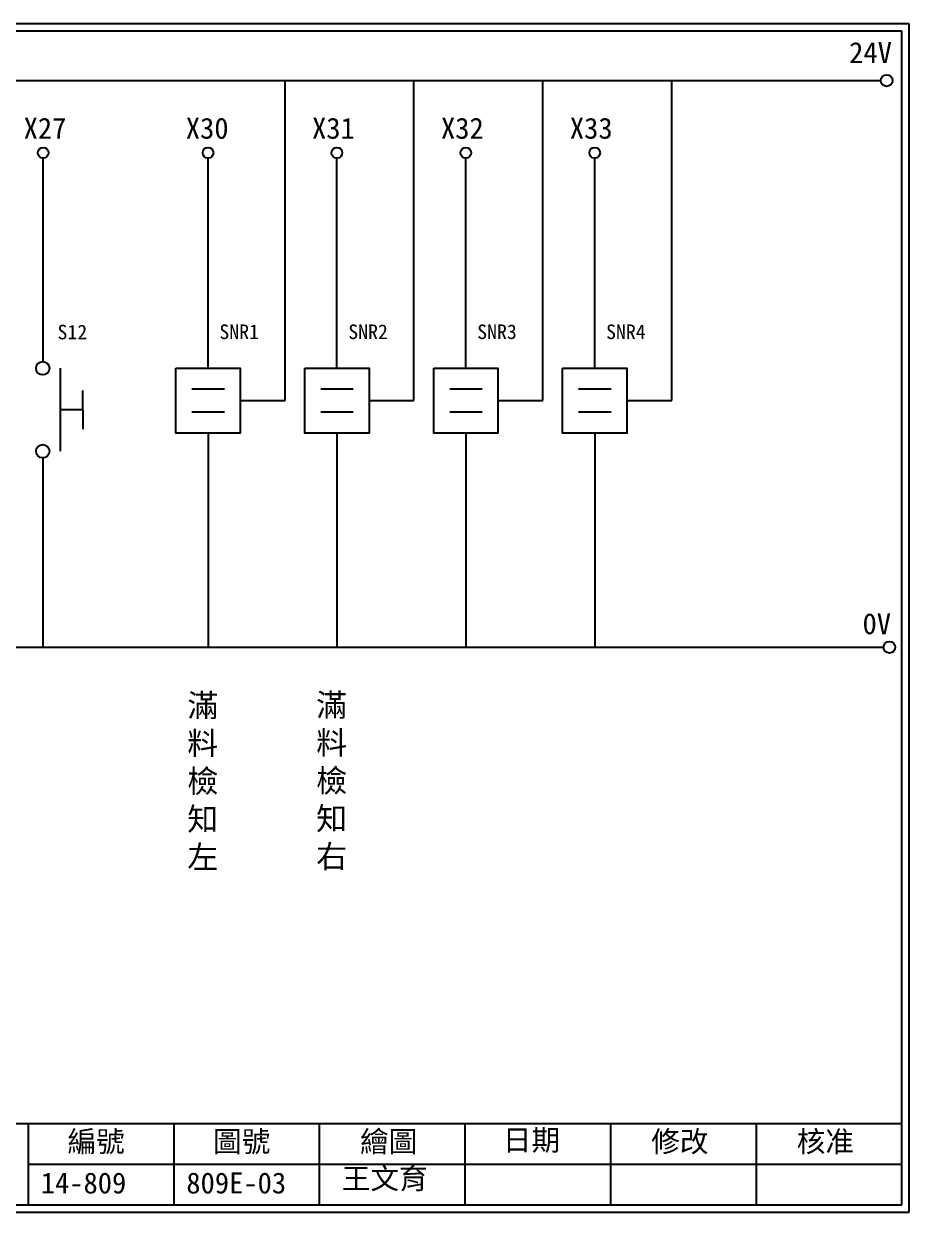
# Model space of a CAD drawing. Extents: x 325 to 612, y 3 to 207.
# Drawn here: x 460.3 to 612.3, y 3 to 207 of the extents above; entities that cross this region are included whole.
import ezdxf

# ---------------------------------------------------------------- set-up
doc = ezdxf.new("R2010")
doc.units = 0
doc.layers.get('0').update_dxf_attribs({"linetype": 'CONTINUOUS'})
doc.layers.add('圖框層', color=7, linetype='CONTINUOUS')
doc.layers.add('標尺寸層', color=3, linetype='CONTINUOUS')
doc.styles.add('CNS', font='romanc.shx', dxfattribs={"bigfont": 'chineset.shx'})
doc.styles.add('STSL', font='KAIU.TTF')

msp = doc.modelspace()

# ---------------------------------------------------------------- linework, layer by layer
for p, q in [((505.13, 142.31), (505.13, 197.22)), ((527.27, 142.31), (527.27, 197.22)), ((549.4, 142.31), (549.4, 197.22)), ((571.54, 142.31), (571.54, 197.22)), ((491.91, 147.89), (491.91, 183.91)), ((514.04, 147.89), (514.04, 183.91)), ((536.18, 147.89), (536.18, 183.91)), ((558.31, 147.89), (558.31, 183.91)), ((497.42, 142.31), (505.13, 142.31)), ((519.56, 142.31), (527.27, 142.31)), ((541.69, 142.31), (549.4, 142.31)), ((563.83, 142.31), (571.54, 142.31)), ((491.91, 136.73), (491.91, 99.96)), ((514.04, 136.73), (514.04, 99.96)), ((536.18, 136.73), (536.18, 99.96)), ((558.31, 136.73), (558.31, 99.96))]:
    msp.add_line(p, q)
at = {"color": 7}
for q in [(470.39, 144.03), (470.39, 137.41)]:
    msp.add_line((470.39, 140.72), q, dxfattribs=at)
for points in [[(486.4, 147.89), (497.42, 147.89), (497.42, 136.73), (486.4, 136.73)], [(508.53, 147.89), (519.56, 147.89), (519.56, 136.73), (508.53, 136.73)], [(530.66, 147.89), (541.69, 147.89), (541.69, 136.73), (530.66, 136.73)], [(552.8, 147.89), (563.83, 147.89), (563.83, 136.73), (552.8, 136.73)]]:
    msp.add_lwpolyline(points, close=True)
for centre in [(608.44, 197.22), (608.92, 99.96)]:
    msp.add_circle(centre, 1)
at = {"layer": '圖框層', "color": 7}
for p, q in [((612.32, 206.97), (325.32, 206.97)), ((612.32, 3), (612.32, 206.97)), ((611.07, 205.72), (326.57, 205.72)), ((611.07, 4.25), (611.07, 205.72)), ((326.57, 18.25), (611.07, 18.25)), ((461.07, 4.25), (461.07, 18.25)), ((486.07, 4.25), (486.07, 18.25)), ((511.07, 4.25), (511.07, 18.25)), ((536.07, 4.25), (536.07, 18.25)), ((561.07, 4.25), (561.07, 18.25)), ((586.07, 4.25), (586.07, 18.25)), ((461.07, 11.25), (611.07, 11.25)), ((326.57, 4.25), (611.07, 4.25)), ((325.32, 3), (612.32, 3))]:
    msp.add_line(p, q, dxfattribs=at)
at = {"layer": '標尺寸層', "color": 7}
for p, q in [((329.84, 197.22), (607.44, 197.22)), ((463.52, 183.91), (463.52, 148.99)), ((466.53, 147.84), (466.53, 133.61)), ((489.15, 144.34), (494.72, 144.34)), ((511.28, 144.34), (516.85, 144.34)), ((533.42, 144.34), (538.98, 144.34)), ((555.55, 144.34), (561.12, 144.34)), ((470.39, 140.72), (466.53, 140.72)), ((489.15, 140.37), (494.72, 140.37)), ((511.28, 140.37), (516.85, 140.37)), ((533.42, 140.37), (538.98, 140.37)), ((555.55, 140.37), (561.12, 140.37)), ((463.52, 132.46), (463.52, 99.95)), ((330.05, 99.96), (607.92, 99.96))]:
    msp.add_line(p, q, dxfattribs=at)
for centre, radius in [((463.6, 184.83), 0.92), ((491.91, 184.83), 0.92), ((514.04, 184.83), 0.92), ((536.18, 184.83), 0.92), ((558.31, 184.83), 0.92), ((463.52, 147.84), 1.15), ((463.52, 133.61), 1.15)]:
    msp.add_circle(centre, radius, dxfattribs=at)

# ---------------------------------------------------------------- texts
at = {"layer": '圖框層', "color": 4, "style": 'STSL'}
for s, height, p in [('24V', 3.6, (602, 200.22)), ('X27', 3.6, (460.24, 187.24)), ('X30', 3.6, (488.09, 187.24)), ('X31', 3.6, (509.77, 187.24)), ('X32', 3.6, (531.91, 187.24)), ('X33', 3.6, (554.04, 187.24)), ('S12', 2.5, (466.06, 152.81)), ('SNR1', 2.5, (493.86, 152.86)), ('SNR2', 2.5, (515.99, 152.86)), ('SNR3', 2.5, (538.13, 152.86)), ('SNR4', 2.5, (560.26, 152.86)), ('0V', 3.6, (604.3, 102.2)), ('編號', 3.6, (467.78, 13.34)), ('圖號', 3.6, (492.78, 13.34)), ('繪圖', 3.6, (518.01, 13.34)), ('日期', 3.6, (542.54, 13.59)), ('修改', 3.6, (568.01, 13.34)), ('核准', 3.6, (593.01, 13.34)), ('王文育', 3.6, (514.88, 6.98)), ('14-809', 3.6, (463.18, 6.22)), ('809E-03', 3.6, (488.18, 6.22))]:
    msp.add_text(s, height=height, dxfattribs=at).set_placement(p)
at = {"layer": '標尺寸層', "color": 7, "char_height": 3.9, "width": 4.9608, "attachment_point": 5, "style": 'CNS'}
for s, insert in [('{\\fDFKai-SB|b0|i0|c136|p65;滿料檢知\\P左}', (491, 76.85)), ('{\\fDFKai-SB|b0|i0|c136|p65;滿料檢知\\P右}', (513.13, 76.85))]:
    msp.add_mtext(s, dxfattribs=dict(at, insert=insert))

doc.saveas('drawing.dxf')
